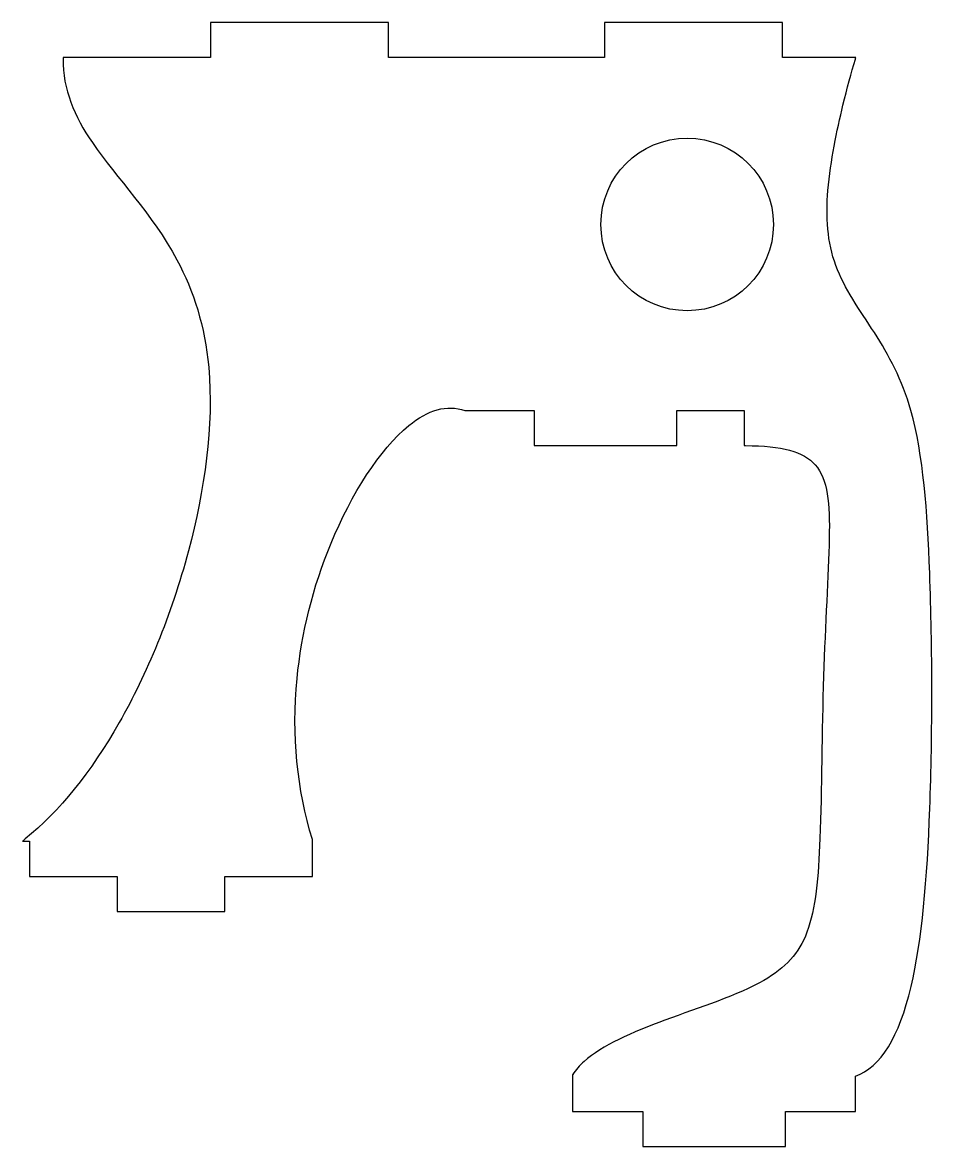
# Model space of a CAD drawing. Header units: millimetres. Extents: x -26 to 25.9, y -32.1 to 32.1.
import ezdxf

# ---------------------------------------------------------------- set-up
doc = ezdxf.new("R2010")
doc.units = ezdxf.units.MM
doc.layers.get('0').update_dxf_attribs({"linetype": 'CONTINUOUS'})

msp = doc.modelspace()

# ---------------------------------------------------------------- linework, layer by layer
for p, q in [((-5.131, 32.075), (-15.281, 32.075)), ((-15.281, 32.075), (-15.281, 30.075)), ((-5.131, 30.075), (-5.131, 32.075)), ((17.365, 32.075), (7.215, 32.075)), ((7.215, 32.075), (7.215, 30.075)), ((17.365, 30.075), (17.365, 32.075)), ((-15.281, 30.075), (-23.704, 30.075)), ((7.215, 30.075), (-5.131, 30.075)), ((21.557, 30.075), (17.365, 30.075)), ((-0.757, 9.925), (3.181, 9.925)), ((3.181, 9.925), (3.181, 7.925)), ((11.331, 7.925), (11.331, 9.925)), ((11.331, 9.925), (15.181, 9.925)), ((15.181, 9.925), (15.181, 7.925)), ((3.181, 7.925), (11.331, 7.925)), ((-26.024, -14.656), (-25.619, -14.656)), ((-25.619, -14.656), (-25.619, -16.656)), ((-9.469, -16.656), (-9.469, -14.57)), ((-25.619, -16.656), (-20.619, -16.656)), ((-20.619, -16.656), (-20.619, -18.658)), ((-14.469, -18.658), (-14.469, -16.656)), ((-14.469, -16.656), (-9.469, -16.656)), ((-20.619, -18.658), (-14.469, -18.658)), ((5.381, -27.977), (5.381, -30.075)), ((21.531, -30.075), (21.531, -28.054)), ((5.381, -30.075), (9.394, -30.075)), ((9.394, -30.075), (9.394, -32.075)), ((17.544, -32.075), (17.544, -30.075)), ((17.544, -30.075), (21.531, -30.075)), ((9.394, -32.075), (17.544, -32.075))]:
    msp.add_line(p, q)
msp.add_circle((11.925, 20.548), 4.925)
for points, knots in [([(-23.704, 30.075), (-23.704, 30.05), (-23.704, 30.025), (-23.705, 30.001), (-23.721, 28.269), (-23.068, 26.723), (-22.034, 25.216), (-20.638, 23.181), (-18.614, 21.155), (-17.203, 18.529), (-16.254, 16.761), (-15.603, 14.708), (-15.393, 12.407), (-15.089, 9.092), (-15.635, 5.349), (-16.549, 1.916), (-17.535, -1.79), (-18.939, -5.142), (-20.5, -7.881), (-22.123, -10.729), (-23.926, -12.941), (-25.861, -14.523), (-25.915, -14.568), (-25.97, -14.612), (-26.024, -14.656)], [-1.001937, -1.001937, -1.001937, -1.001937, -1, -1, -1, -0.865866, -0.865866, -0.865866, -0.684696, -0.684696, -0.684696, -0.562756, -0.562756, -0.562756, -0.387025, -0.387025, -0.387025, -0.197267, -0.197267, -0.197267, 0, 0, 0, 0.005505, 0.005505, 0.005505, 0.005505]), ([(21.531, -28.054), (22.986, -27.546), (24.031, -25.812), (24.709, -22.95), (25.324, -20.352), (25.636, -16.793), (25.78, -12.778), (25.934, -8.465), (25.933, -3.67), (25.772, 0.651), (25.64, 4.192), (25.41, 7.396), (24.695, 9.937), (24.205, 11.676), (23.437, 13.098), (22.613, 14.373), (21.761, 15.693), (20.902, 16.886), (20.415, 18.203), (19.924, 19.53), (19.836, 21.003), (19.962, 22.479), (20.112, 24.222), (20.474, 25.903), (20.822, 27.35), (21.056, 28.326), (21.294, 29.203), (21.528, 29.978), (21.538, 30.011), (21.547, 30.043), (21.557, 30.075)], [0.001814, 0.001814, 0.001814, 0.001814, 0.155564, 0.155564, 0.155564, 0.295127, 0.295127, 0.295127, 0.44502, 0.44502, 0.44502, 0.567832, 0.567832, 0.567832, 0.651896, 0.651896, 0.651896, 0.738922, 0.738922, 0.738922, 0.826569, 0.826569, 0.826569, 0.930136, 0.930136, 0.930136, 1, 1, 1, 1.0029, 1.0029, 1.0029, 1.0029]), ([(-9.469, -14.57), (-9.47, -14.567), (-9.471, -14.563), (-9.472, -14.559), (-10.34, -11.699), (-10.662, -8.619), (-10.347, -5.37), (-10.101, -2.816), (-9.443, -0.143), (-8.407, 2.359), (-7.249, 5.156), (-5.621, 7.721), (-3.968, 9.066), (-2.871, 9.958), (-1.789, 10.291), (-0.769, 9.929), (-0.765, 9.928), (-0.761, 9.926), (-0.757, 9.925)], [-0.000381, -0.000381, -0.000381, -0.000381, 0, 0, 0, 0.30797, 0.30797, 0.30797, 0.549994, 0.549994, 0.549994, 0.820585, 0.820585, 0.820585, 1, 1, 1, 1.000693, 1.000693, 1.000693, 1.000693]), ([(15.181, 7.925), (15.206, 7.925), (15.231, 7.925), (15.256, 7.925), (17.326, 7.934), (18.57, 7.59), (19.239, 6.83), (19.964, 6.007), (20.076, 4.628), (20.035, 2.647), (19.992, 0.536), (19.807, -2.253), (19.712, -5.229), (19.612, -8.402), (19.611, -11.738), (19.506, -14.494), (19.423, -16.695), (19.263, -18.509), (18.763, -19.84), (18.309, -21.048), (17.532, -21.886), (16.3, -22.594), (14.816, -23.447), (12.678, -24.12), (10.648, -24.868), (8.78, -25.557), (7.06, -26.308), (6.045, -27.219), (5.782, -27.455), (5.564, -27.701), (5.393, -27.959), (5.389, -27.965), (5.385, -27.971), (5.381, -27.977)], [-1.001395, -1.001395, -1.001395, -1.001395, -1, -1, -1, -0.884518, -0.884518, -0.884518, -0.759533, -0.759533, -0.759533, -0.6264, -0.6264, -0.6264, -0.484386, -0.484386, -0.484386, -0.370946, -0.370946, -0.370946, -0.267953, -0.267953, -0.267953, -0.143802, -0.143802, -0.143802, -0.029567, -0.029567, -0.029567, 0, 0, 0, 0.000739, 0.000739, 0.000739, 0.000739])]:
    msp.add_open_spline(points, degree=3, knots=knots)

doc.saveas('drawing.dxf')
